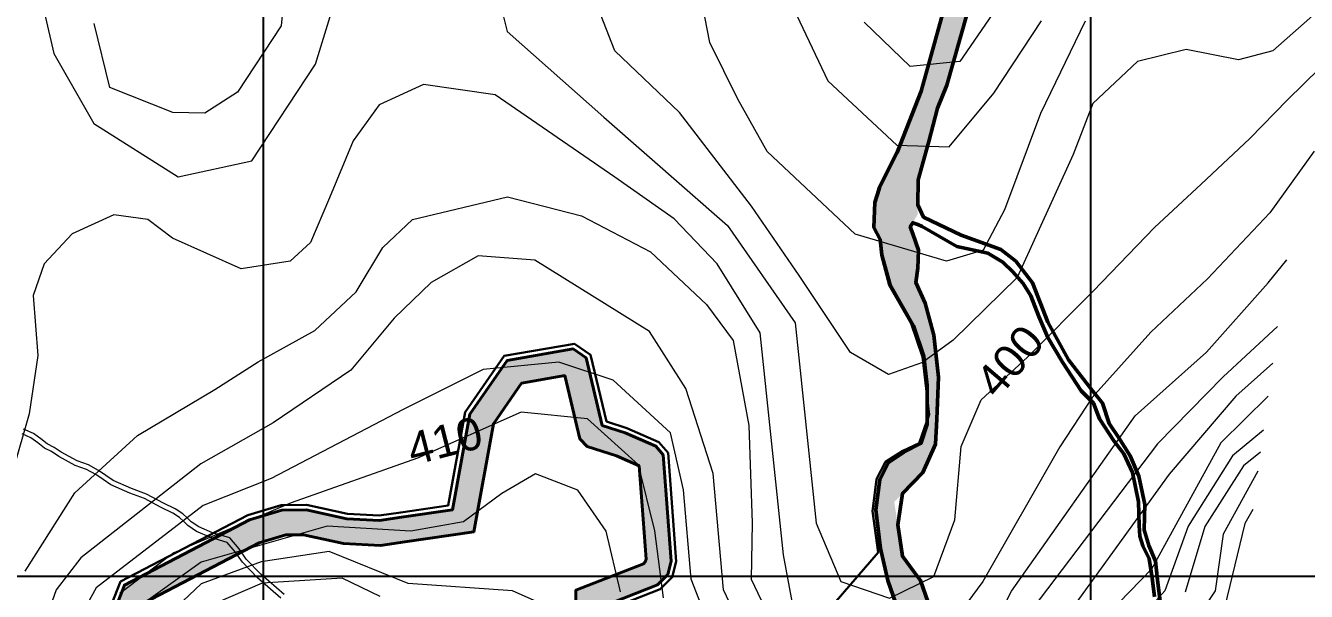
# Model space of a CAD drawing. Header units: metres. Extents: x 32505 to 230200, y 224018 to 1564544.
# Drawn here: x 224713 to 226261, y 1556682 to 1557366 of the extents above; entities that cross this region are included whole.
import ezdxf

# ---------------------------------------------------------------- set-up
doc = ezdxf.new("R2010")
doc.units = ezdxf.units.M
for name, color, linetype, lineweight in [('10 M CONTOUR', 8, 'Continuous', 9), ('2 M CONTOUR', 254, 'Continuous', 9), ('STREAM', 141, 'Continuous', 0)]:
    doc.layers.add(name, color=color, linetype=linetype, lineweight=lineweight)
for name, color, linetype in [('CONTEXT', 44, 'Continuous'), ('G_CART TRACK', 252, 'Continuous'), ('GRID', 7, 'Continuous'), ('road', 10, 'Continuous')]:
    doc.layers.add(name, color=color, linetype=linetype)
doc.layers.add('EXCAVATED CANAL', color=7, linetype='Continuous', true_color=0x7094ff)
doc.styles.get("Standard").update_dxf_attribs({"font": 'arial.ttf'})

msp = doc.modelspace()

# ---------------------------------------------------------------- hatches: boundary and pattern name
at = {"layer": 'EXCAVATED CANAL'}
h = msp.add_hatch(dxfattribs=at)
h.set_pattern_fill('DOTS', color=256, scale=50)
h.set_pattern_definition([(0, (3e-11, 0), (1.5625, 3.125), [0, -3.125])])
h.paths.add_polyline_path([(226088.4, 1553338.7), (226018.6, 1553259.5), (226006.9, 1553264.6), (225983.2, 1553295.6), (225940.9, 1553301.5), (225987.8, 1553240.2), (226009.8, 1553230.6), (226039.8, 1553238.2), (226110.2, 1553318.1), (226147, 1553354.2), (226194.6, 1553382.7), (226212.9, 1553382), (226269.8, 1553374.2), (226263.6, 1553405.3), (226215.5, 1553411.9), (226186.9, 1553413.1), (226128.5, 1553378.1)])
h.paths.add_polyline_path([(225921.9, 1553375.6), (225855.1, 1553425.3), (225649.8, 1553561.8), (225507.6, 1553657.5), (225473.9, 1553698), (225452.8, 1553717), (225403.4, 1553764.8), (225379.9, 1553792.9), (225358.1, 1553820.9), (225343.7, 1553813), (225333, 1553804.3), (225356.5, 1553774.1), (225381.5, 1553744.3), (225432.3, 1553695.1), (225452.2, 1553677.1), (225487.3, 1553635), (225633.1, 1553536.9), (225837.8, 1553400.8), (225900.6, 1553354.1), (225940.9, 1553301.5), (225983.2, 1553295.6)])
h.paths.add_polyline_path([(225403, 1554173.9), (225478.9, 1554340.4), (225490.4, 1554494.3), (225477.6, 1554531.8), (225394.2, 1554670.5), (225387.9, 1554705.3), (225395.9, 1554850.5), (225383, 1555006.9), (225373.1, 1555111.1), (225357.6, 1555292.8), (225353, 1555343), (225357.5, 1555409.2), (225361.4, 1555450.8), (225361.4, 1555468.4), (225352.9, 1555509.1), (225316.4, 1555684.5), (225296.6, 1555733.3), (225250.8, 1555799.4), (225189.7, 1555867.6), (225068.6, 1556001.4), (224969.6, 1556143.8), (224853.9, 1556301.9), (224825.8, 1556444), (224830, 1556600.9), (224856.1, 1556667.9), (224995, 1556740.3), (225027.2, 1556750), (225048.9, 1556750.3), (225096.9, 1556739.8), (225141.7, 1556737.2), (225171.4, 1556741.6), (225254.5, 1556753.9), (225278.2, 1556884.4), (225312.4, 1556933.5), (225364.6, 1556942.7), (225382.8, 1556866.2), (225391.6, 1556856.8), (225427, 1556845.5), (225454.4, 1556833.4), (225463.1, 1556716.5), (225378.1, 1556683.3), (225378.3, 1556589.9), (225458, 1556576.7), (225553.8, 1556519.1), (225583.9, 1556434.1), (225579.9, 1556329), (225583.7, 1556315.4), (225595.1, 1556305.3), (225696.4, 1556272.2), (225803, 1556224.5), (225977.4, 1556210.4), (226142.7, 1556148.6), (226407.4, 1556190.3), (226627.9, 1556243.6), (226874.1, 1556237.3), (226988.3, 1556096.2), (227001.9, 1556056.2), (227030.3, 1556065.8), (227015, 1556110.9), (226888.7, 1556267), (226624.7, 1556273.7), (226401.5, 1556219.8), (226145.8, 1556179.5), (225984, 1556240), (225810.5, 1556254), (225707.2, 1556300.2), (225610.1, 1556331.9), (225614.1, 1556438.7), (225578.5, 1556539.2), (225468.5, 1556605.4), (225408.2, 1556615.3), (225408.1, 1556662.8), (225476.5, 1556689.5), (225489, 1556702.2), (225493.1, 1556718.2), (225483.5, 1556846.7), (225474.5, 1556857.4), (225437.6, 1556873.6), (225409.8, 1556882.5), (225390.3, 1556964.1), (225374.8, 1556975), (225294.9, 1556960.9), (225249.8, 1556896.2), (225228.8, 1556780.4), (225167, 1556771.3), (225140.4, 1556767.3), (225101, 1556769.6), (225051.8, 1556780.4), (225022.6, 1556779.9), (224983.6, 1556768.2), (224832.2, 1556689.3), (224800.1, 1556607), (224795.7, 1556441.4), (224825.8, 1556289.6), (224945.1, 1556126.4), (225045.1, 1555982.7), (225167.4, 1555847.5), (225227.2, 1555780.7), (225270.1, 1555719), (225287.6, 1555675.7), (225323.5, 1555503), (225332.2, 1555461.3), (225327.6, 1555411.6), (225322.9, 1555342.6), (225327.7, 1555290.1), (225343.3, 1555108.4), (225353.1, 1555004.3), (225365.8, 1554850.1), (225357.8, 1554703.5), (225365.7, 1554659.7), (225450.3, 1554519.1), (225460, 1554490.4), (225449.4, 1554348), (225375.5, 1554185.7), (225336.8, 1554089.9), (225311.7, 1554004.3), (225302, 1553935.1), (225311, 1553878.7), (225325.8, 1553813.6), (225333, 1553804.3), (225354.7, 1553821.9), (225340.4, 1553884.5), (225332.3, 1553935.4), (225341.1, 1553998), (225365.2, 1554080)])
at = {"layer": 'STREAM', "lineweight": 50}
h = msp.add_hatch(color=256, dxfattribs=at)
h.dxf.hatch_style = 1
h.paths.add_polyline_path([(226033.9, 1558097.8), (226026.6, 1558086.6), (226017.1, 1558051.1), (225999.1, 1558038.7), (225981.8, 1558022.4), (225979.8, 1558000.1), (226008.7, 1557956.8), (225998.1, 1557902.5), (225985.9, 1557873), (225984.9, 1557843.6), (225987.9, 1557781), (225958.9, 1557732), (225943.9, 1557710.7), (225930, 1557688.1), (225924.3, 1557656.5), (225909.3, 1557624), (225903.6, 1557596.4), (225899.2, 1557559.1), (225869.3, 1557548.2), (225853.7, 1557541.3), (225843.7, 1557531.9), (225825.2, 1557473.9), (225835.1, 1557472.5), (225829.9, 1557412.2), (225795.5, 1557286.6), (225766.4, 1557212.6), (225745, 1557169.7), (225739.1, 1557152.1), (225738.1, 1557121.9), (225745.9, 1557107.2), (225747.9, 1557088.7), (225757.7, 1557052.6), (225784.9, 1557005.9), (225798.7, 1556965.7), (225806.5, 1556895.5), (225794.8, 1556860.4), (225774.5, 1556850.1), (225756, 1556837.5), (225745.4, 1556817.1), (225740.5, 1556780.2), (225746.3, 1556733.7), (225755.1, 1556694.9), (225771.1, 1556648.4), (225783.2, 1556623.4), (225799.9, 1556598), (225835.5, 1556548.5), (225834.5, 1556554.3), (225822.1, 1556585.8), (225812.5, 1556635.4), (225803.9, 1556668.3), (225794.6, 1556694.4), (225772.6, 1556724.2), (225762.8, 1556789.8), (225797.3, 1556825.6), (225812.5, 1556859.7), (225814.4, 1556889.8), (225816.3, 1556940.7), (225810.7, 1556991.6), (225800.3, 1557030.2), (225788.9, 1557055.4), (225791.1, 1557072.7), (225792.2, 1557094.4), (225785.2, 1557114.3), (225782.2, 1557122.4), (225790.9, 1557137.5), (225791.6, 1557179.5), (225804.7, 1557225.9), (225815, 1557266), (225826.3, 1557293.8), (225850.9, 1557380.4), (225858.7, 1557417.6), (225875.1, 1557454.7), (225893.3, 1557490.1), (225913.1, 1557523.8), (225932.1, 1557573.8), (225950.1, 1557632.4), (225967.8, 1557685.5), (226008.5, 1557732), (226026.5, 1557762), (226047.8, 1557821.5), (226092.7, 1557827.5), (226140.2, 1557795.9), (226160, 1557749), (226166.8, 1557720.9), (226171.5, 1557701.8), (226181.3, 1557683.8), (226200.7, 1557660.2), (226242.3, 1557642.6), (226271.6, 1557634.6), (226310.9, 1557633.7), (226334.9, 1557636.6), (226336.7, 1557638.4), (226337, 1557640.1), (226310.6, 1557644.3), (226259.1, 1557649.7), (226216.5, 1557671.8), (226194.4, 1557702.1), (226177.1, 1557765.2), (226160.7, 1557802.9), (226104.9, 1557880.6), (226106.3, 1557938.2), (226134.2, 1557968.2), (226187.5, 1557965.6), (226216.8, 1557945), (226232, 1557943), (226241.2, 1557949.1), (226241.2, 1557960.8), (226238.2, 1557990.4), (226252.8, 1558019.7), (226252.8, 1558035.4), (226244.2, 1558051.6), (226231, 1558063.8), (226218.8, 1558066.4), (226188.3, 1558065.9), (226169.8, 1558057.7), (226147.5, 1558071.7), (226108.3, 1558086.3), (226073.6, 1558100.9), (226048.1, 1558108)])

# ---------------------------------------------------------------- linework, layer by layer
at = {"layer": '10 M CONTOUR', "linetype": 'Continuous', "elevation": 400}
for points in [[(224713.1, 1557479.1), (224746.8, 1557332.2), (224795.3, 1557247.6), (224897.2, 1557183.1), (224986.4, 1557202.3), (225063.2, 1557319.2), (225131, 1557539.9)], [(225288.8, 1557383), (225295, 1557359), (225411.6, 1557255.2), (225561.3, 1557124.4), (225643.1, 1557006.3), (225668.5, 1556764.4), (225698.4, 1556693.8), (225756.9, 1556673.6), (225810.6, 1556699.6), (225835.8, 1556768.4), (225843.8, 1556856.9), (225868, 1556913.3), (225924, 1556965), (226003.4, 1557044.9), (226077.4, 1557121.8), (226133.6, 1557174.3), (226192.7, 1557229.6), (226237.9, 1557276), (226277.1, 1557314.5), (226339.6, 1557379.5)]]:
    msp.add_lwpolyline(points, dxfattribs=at)
at = {"layer": '10 M CONTOUR'}
for points in [[(226214.7, 1556917.7, 410), (226157.4, 1556861.2, 410), (226073.8, 1556708.7, 410), (225968.4, 1556600.2, 410)], [(225483.7, 1556673.8, 410), (225473.5, 1556754.8, 410), (225453.7, 1556834.6, 410), (225392.1, 1556890.6, 410), (225311.7, 1556898.5, 410), (225186.7, 1556843, 410), (225033.7, 1556788.8, 410), (224892, 1556728.4, 410), (224826.6, 1556679, 410)]]:
    msp.add_polyline3d(points, dxfattribs=at)
at = {"layer": '2 M CONTOUR', "linetype": 'Continuous'}
for points, elevation in [([(225993.6, 1557371.3), (225939.7, 1557259.6), (225896, 1557143), (225870.1, 1557094.4), (225826.1, 1557080.9), (225715.4, 1557113.8), (225609.3, 1557213.7), (225573.9, 1557277), (225539.8, 1557345.7), (225527.6, 1557407.9)], 396), ([(225633.3, 1557403.2), (225682.4, 1557299.1), (225765.7, 1557221.4), (225829.1, 1557219.5), (225883, 1557284.3), (225940.6, 1557371.9)], 394), ([(225641.9, 1556656.7), (225629.1, 1556725.8), (225600.9, 1556994.3), (225548.6, 1557078), (225496.7, 1557132.4), (225425, 1557182.6), (225280.5, 1557282.3), (225193.9, 1557294.7), (225140.2, 1557270), (225108.9, 1557226.4), (225080, 1557157.7), (225057.1, 1557103.5), (225032.6, 1557081.1), (224973.2, 1557072), (224890.4, 1557108.7), (224860.6, 1557131.3), (224819.4, 1557137), (224769.1, 1557114), (224735.3, 1557077.8), (224721.9, 1557039.6), (224727.6, 1556967), (224717.1, 1556896.3), (224678, 1556761.6)], 402), ([(226270.3, 1557214.1), (226216.8, 1557139.5), (226141.4, 1557059.7), (226072.7, 1556995.3), (226001.9, 1556916.3), (225963, 1556856.4), (225870, 1556693.8), (225798.3, 1556596.5)], 402), ([(224712.3, 1556706.1), (224772.4, 1556801), (224848.1, 1556870.2), (224941.7, 1556925.9), (224993.8, 1556959.5), (225062.5, 1556997.1), (225112.3, 1557044.1), (225144.6, 1557097.5), (225180.6, 1557131.6), (225295.4, 1557158.7), (225384.6, 1557136.1), (225468.1, 1557092.3), (225535.7, 1557028.6), (225567.9, 1556985.1), (225586.9, 1556882.3), (225591.2, 1556764.5), (225589.7, 1556696.4), (225626.2, 1556620.3)], 404), ([(225593.8, 1556604.5), (225556.2, 1556683.8), (225544, 1556824.1), (225510.7, 1556927.2), (225466.8, 1556996.1), (225328.5, 1557082.3), (225259.9, 1557087.7), (225203, 1557055.3), (225158.5, 1557012.2), (225105.8, 1556949.4), (225012.2, 1556885.6), (224924.7, 1556835.8), (224779.7, 1556722.3), (224749.6, 1556683.5), (224701.8, 1556547.7)], 406), ([(225822.7, 1556519.7), (225904.4, 1556682.1), (226054, 1556894.1), (226140, 1556971), (226214.9, 1557054.9), (226237.2, 1557082.5)], 404), ([(226226.2, 1557002), (226160.5, 1556941.2), (226080.9, 1556860.1), (225921.5, 1556649.7)], 406), ([(225547.3, 1556619.9), (225517.4, 1556696.4), (225508.1, 1556804.7), (225492.3, 1556873.4), (225423.1, 1556937.1), (225357.4, 1556959), (225265.8, 1556950.1), (225169.1, 1556901.5), (225009.8, 1556818.4), (224927.3, 1556785.5), (224798, 1556685.9), (224756.2, 1556610)], 408), ([(226220.2, 1556957.6), (226175.6, 1556917.9), (226095.1, 1556823.3), (225930.8, 1556596.3)], 408)]:
    msp.add_lwpolyline(points, dxfattribs=dict(at, elevation=elevation))
at = {"layer": '2 M CONTOUR'}
for points in [[(225033.5, 1557484.6, 398), (225021.8, 1557365.8, 398), (224968.8, 1557285.5, 398), (224929.6, 1557260.1, 398), (224890.6, 1557260.7, 398), (224814.5, 1557291, 398), (224795.9, 1557368.3, 398)], [(226306.5, 1557412.2, 398), (226220.2, 1557335.6, 398), (226178.7, 1557324.4, 398), (226115.7, 1557337, 398), (226056.7, 1557322.7, 398), (226002.7, 1557271.9, 398), (225979.2, 1557210.2, 398), (225911.5, 1557061.5, 398), (225833.8, 1556985.6, 398), (225796.8, 1556958.6, 398), (225755.7, 1556944.2, 398), (225709.8, 1556970.7, 398), (225647.7, 1557063.8, 398), (225590.3, 1557147.4, 398), (225503.3, 1557260.9, 398), (225425.2, 1557335.3, 398), (225401.3, 1557396.2, 398)], [(225912, 1557424.8, 392), (225841.9, 1557322.4, 392), (225782, 1557316.5, 392), (225726.4, 1557370.3, 392)], [(226209.1, 1556876.5, 412), (226171.5, 1556845.5, 412), (226118, 1556760.7, 412), (226089.9, 1556682.3, 412), (225993.9, 1556575.3, 412)], [(226205.5, 1556850.1, 414), (226185, 1556833.5, 414), (226138, 1556760.2, 414), (226114.3, 1556680.6, 414)], [(226202.4, 1556827.3, 416), (226160.5, 1556751.1, 416), (226150.8, 1556682.5, 416), (226050, 1556531.4, 416)], [(225431.7, 1556681.2, 412), (225414.7, 1556754.6, 412), (225380.4, 1556804.1, 412), (225329.1, 1556823.7, 412), (225288.6, 1556800.1, 412), (225242.3, 1556765.8, 412), (225178.3, 1556754.7, 412), (225077.3, 1556760.8, 412), (224924.9, 1556717, 412), (224844.5, 1556659.3, 412)], [(226196, 1556780.9, 418), (226186.5, 1556763.8, 418), (226153.1, 1556625.6, 418), (226098, 1556531, 418), (226095.1, 1556469.4, 418)], [(225382.9, 1556646.1, 414), (225301.4, 1556682.5, 414), (225175.1, 1556691.4, 414), (225079.8, 1556729.8, 414), (224997.7, 1556717.4, 414), (224925.1, 1556690.8, 414), (224837.6, 1556608.3, 414)], [(225141.2, 1556675.7, 416), (225095.3, 1556697.8, 416), (224998.9, 1556691.7, 416), (224922.4, 1556658.6, 416)]]:
    msp.add_polyline3d(points, dxfattribs=at)
at = {"layer": 'EXCAVATED CANAL', "linetype": 'Continuous', "lineweight": 40}
for points in [[(224800.1, 1556607), (224832.2, 1556689.3), (224983.6, 1556768.2), (225022.6, 1556779.9), (225051.8, 1556780.4), (225101, 1556769.6), (225140.4, 1556767.3), (225167, 1556771.3), (225228.8, 1556780.4), (225249.8, 1556896.2), (225294.9, 1556960.9), (225374.8, 1556975), (225390.3, 1556964.1), (225409.8, 1556882.5), (225437.6, 1556873.6), (225474.5, 1556857.4), (225483.5, 1556846.7), (225493.1, 1556718.2), (225489, 1556702.2), (225476.5, 1556689.5), (225408.1, 1556662.8)], [(225378.3, 1556589.9), (225378.1, 1556683.3), (225459.6, 1556715.1), (225461.9, 1556717.4), (225462.8, 1556720.8), (225454.4, 1556833.4), (225427, 1556845.5), (225391.6, 1556856.8), (225382.8, 1556866.2), (225364.6, 1556942.7), (225312.4, 1556933.5), (225278.2, 1556884.4), (225254.5, 1556753.9), (225171.4, 1556741.6), (225141.7, 1556737.2), (225096.9, 1556739.8), (225048.9, 1556750.3), (225027.2, 1556750), (224995, 1556740.3), (224856.1, 1556667.9)]]:
    msp.add_lwpolyline(points, dxfattribs=at)
at = {"layer": 'G_CART TRACK', "lineweight": 30}
msp.add_lwpolyline([(225414.1, 1556658.7), (225479.8, 1556684.3), (225494.5, 1556699.1), (225499.1, 1556717.7), (225489.4, 1556849.1), (225478.1, 1556862.3), (225439.7, 1556879.2), (225414.8, 1556887.2), (225395.6, 1556967.7), (225376.2, 1556981.3), (225291.4, 1556966.4), (225244.2, 1556898.6), (225223.7, 1556785.7), (225166.2, 1556777.3), (225140.1, 1556773.4), (225101.8, 1556775.6), (225052.4, 1556786.4), (225021.7, 1556785.9), (224981.4, 1556773.8), (224827.5, 1556693.6), (224794.2, 1556608.2)], dxfattribs=at)
at = {"layer": 'G_CART TRACK', "lineweight": 15}
for points in [[(225021.4, 1556673.4), (224993.3, 1556698), (224974.8, 1556716.9), (224966.3, 1556729.4), (224956.3, 1556741), (224936.6, 1556747), (224919.3, 1556754.3), (224909.1, 1556761.3), (224904, 1556766.3), (224898.9, 1556771), (224890.9, 1556776.5), (224876.8, 1556783.1), (224856.5, 1556794), (224838.7, 1556800.7), (224815.7, 1556810.6), (224806.5, 1556816.9), (224797.7, 1556823), (224786.3, 1556829.2), (224772.6, 1556834), (224752.9, 1556844.8), (224744.2, 1556850.7), (224735.6, 1556855), (224727.8, 1556861.4), (224719.3, 1556867.4), (224708.6, 1556872.2)], [(225025.2, 1556678.1), (224997.4, 1556702.3), (224979.5, 1556720.7), (224971.1, 1556733), (224959.8, 1556746.3), (224938.6, 1556752.7), (224922.2, 1556759.6), (224912.9, 1556765.9), (224908.2, 1556770.7), (224902.7, 1556775.7), (224893.8, 1556781.7), (224879.5, 1556788.5), (224859, 1556799.5), (224841, 1556806.3), (224818.6, 1556815.9), (224809.9, 1556821.9), (224800.8, 1556828.1), (224788.7, 1556834.7), (224775, 1556839.5), (224756, 1556849.9), (224747.2, 1556855.9), (224738.9, 1556860), (224731.4, 1556866.2), (224722.3, 1556872.6), (224710.4, 1556878)]]:
    msp.add_lwpolyline(points, dxfattribs=at)
at = {"layer": 'GRID', "color": 254, "linetype": 'Continuous'}
for p, q in [((225000, 1563700), (225000, 1550700)), ((226000, 1563700), (226000, 1550700)), ((223000, 1556700), (230000, 1556700))]:
    msp.add_line(p, q, dxfattribs=at)
at = {"layer": 'road', "color": 4, "lineweight": 30}
msp.add_lwpolyline([(225580.8, 1556540.4), (225743.5, 1556728.9), (225736.6, 1556778.8), (225741.3, 1556817.4), (225752.1, 1556838.2), (225773.1, 1556851.7), (225793, 1556861), (225805, 1556895.5), (225797, 1556965.4), (225783.1, 1557005.5), (225756.8, 1557052), (225746.9, 1557088.5), (225745.2, 1557107.2), (225737.6, 1557121.8), (225738.6, 1557152.1), (225744.1, 1557170.6), (225755.8, 1557193.8), (225765.1, 1557212.1), (225776.4, 1557240.3), (225786.1, 1557265.2), (225792.5, 1557280.1), (225795.2, 1557286.6), (225798.4, 1557298.3), (225800.2, 1557305), (225803.2, 1557316.7), (225805.9, 1557325.2), (225807.1, 1557329.3), (225808.1, 1557332.9), (225809.6, 1557338.5), (225811.1, 1557344.3), (225812.1, 1557347.6), (225812.8, 1557350.3), (225813.9, 1557354), (225814.7, 1557357), (225815.4, 1557359.3), (225816.6, 1557364.1), (225817.7, 1557367.7)], dxfattribs=at)
at = {"layer": 'STREAM', "lineweight": 50}
for points in [[(225771.1, 1556648.4), (225755.1, 1556694.9), (225746.3, 1556733.7), (225740.5, 1556780.2), (225745.4, 1556817.1), (225756, 1556837.5), (225774.5, 1556850.1), (225794.8, 1556860.4), (225802.6, 1556883.8), (225802.6, 1556930.6), (225798.7, 1556965.7), (225786, 1557002.8), (225771.3, 1557029.2), (225757.7, 1557052.6), (225747.9, 1557088.7), (225745.9, 1557107.2), (225738.1, 1557121.9), (225739.1, 1557152.1), (225745, 1557169.7), (225766.4, 1557212.6), (225795.5, 1557286.6), (225829.9, 1557412.2)], [(225850.9, 1557380.4), (225826.3, 1557293.8), (225815, 1557266), (225804.7, 1557225.9), (225791.6, 1557179.5), (225791.1, 1557149.1), (225798.3, 1557134.1), (225843.7, 1557112.5), (225891.4, 1557095.3), (225909.7, 1557080.9), (225929.7, 1557054.9), (225948.5, 1557007.3), (225973.5, 1556961.8), (226001.2, 1556925.8), (226014.5, 1556909.2), (226022.7, 1556884.6), (226034.4, 1556867.3), (226047.8, 1556845.6), (226058.4, 1556821), (226065.6, 1556787), (226064.9, 1556756.2), (226070.6, 1556737.2), (226078.7, 1556718.2), (226080.9, 1556695.6), (226084, 1556669.4)], [(226077.2, 1556675.1), (226074.7, 1556698.3), (226070.8, 1556720.9), (226063.3, 1556736.9), (226059.7, 1556748.4), (226059, 1556761.6), (226057.9, 1556790.2), (226050.9, 1556825.6), (226040.3, 1556848), (226028.1, 1556863.6), (226011, 1556890.3), (226003.5, 1556909.4), (225988.5, 1556924.4), (225966, 1556959), (225948.6, 1556988.6), (225937.6, 1557014.1), (225927.7, 1557039.1), (225918.4, 1557054.2), (225906.2, 1557068.1), (225894, 1557079.7), (225876, 1557090.7), (225838.5, 1557099), (225796.6, 1557123.2), (225791.1, 1557125.3), (225785.2, 1557127.5), (225782.2, 1557122.4), (225785.2, 1557114.3), (225792.2, 1557094.4), (225791.1, 1557072.7), (225788.9, 1557055.4), (225800.3, 1557030.2), (225810.7, 1556991.6), (225816.3, 1556940.7), (225814.4, 1556889.8), (225812.5, 1556859.7), (225797.3, 1556825.6), (225772.6, 1556800), (225766.9, 1556762.1), (225772.6, 1556724.2), (225785.9, 1556706.2), (225794.4, 1556694.8), (225803.9, 1556668.3)]]:
    msp.add_lwpolyline(points, dxfattribs=at)

# ---------------------------------------------------------------- texts
at = {"layer": 'CONTEXT', "linetype": 'Continuous'}
for s, rotation, p in [('400', 49.5762, (225887.7, 1556913.2, 400)), ('410', 14.3767, (225180.3, 1556833.8, 820))]:
    msp.add_text(s, height=39, rotation=rotation, dxfattribs=at).set_placement(p)

doc.saveas('drawing.dxf')
